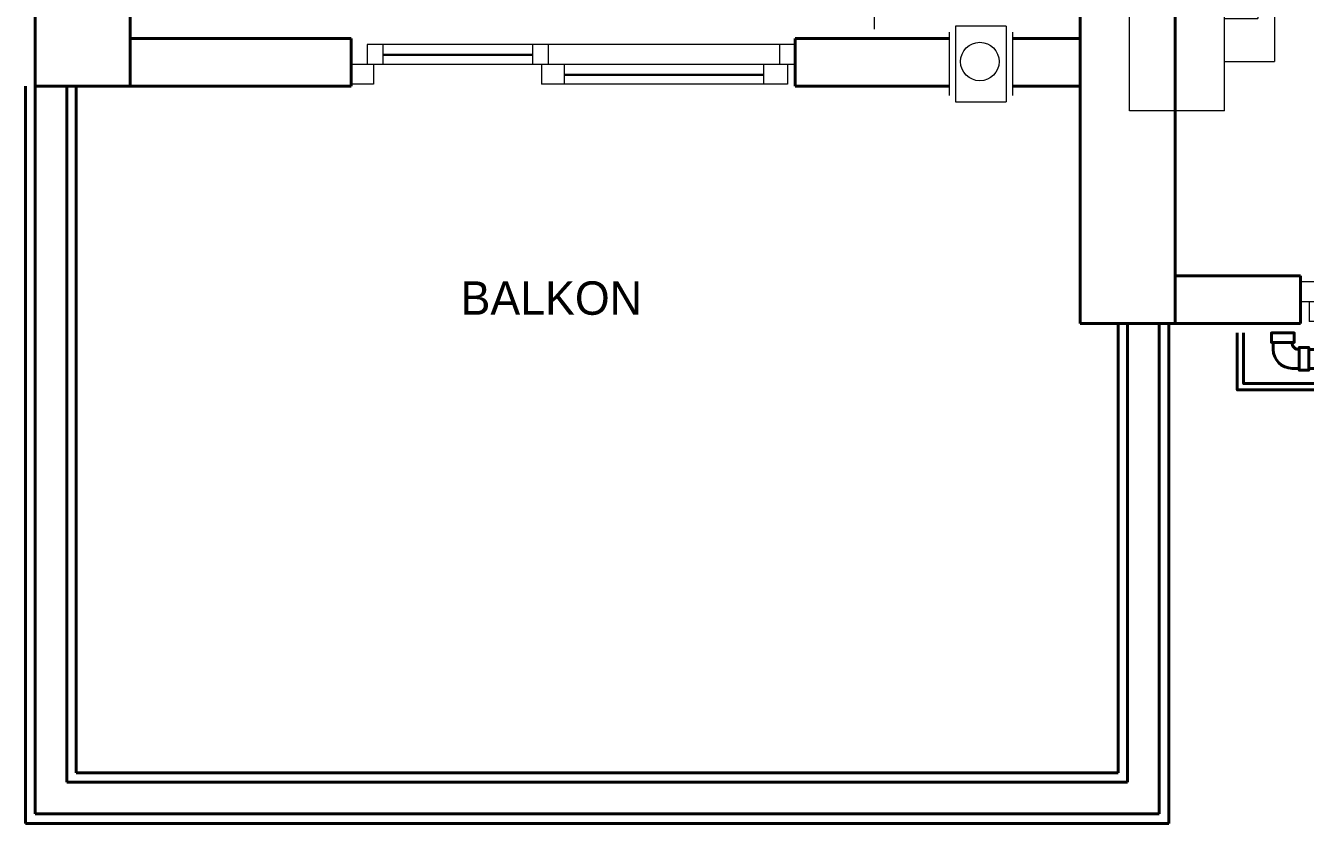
# Model space of a CAD drawing. Header units: millimetres. Extents: x 0 to 2111, y 0 to 1407.
# Drawn here: x 1397.6 to 1801.8, y 18.7 to 270.9 of the extents above; entities that cross this region are included whole.
import ezdxf

# ---------------------------------------------------------------- set-up
doc = ezdxf.new("R2010")
doc.units = ezdxf.units.MM
for name, color, linetype, lineweight in [('cam', 130, 'Continuous', 5), ('duvar_40', 255, 'Continuous', 40), ('TEF', 252, 'Continuous', 13), ('tefriş-mobilyaaa', 250, 'Continuous', 15), ('yazı', 255, 'Continuous', 20)]:
    doc.layers.add(name, color=color, linetype=linetype, lineweight=lineweight)
doc.layers.add('PENCERE', color=134, linetype='Continuous')
doc.styles.get("Standard").update_dxf_attribs({"font": 'EtrFont'})

# ---------------------------------------------------------------- blocks, each defined once
blk = doc.blocks.new('a5')
at = {"layer": 'cam'}
for p, q in [((1557.687685, 261.717648), (1510.468406, 261.704386)), ((1557.687685, 261.343748), (1510.468406, 261.330486)), ((1630.687685, 255.420948), (1567.687685, 255.420948)), ((1630.687685, 255.065748), (1567.687685, 255.065748))]:
    blk.add_line(p, q, dxfattribs=at)
at = {"layer": 'duvar_40'}
for p, q in [((1500.468406, 251.717869), (1500.468406, 266.717869)), ((1640.686685, 266.717869), (1640.686685, 251.717869))]:
    blk.add_line(p, q, dxfattribs=at)
at = {"layer": 'PENCERE', "color": 134, "linetype": 'Continuous', "lineweight": 18}
for p, q in [((1510.468406, 264.829386), (1505.468406, 264.829386)), ((1505.468406, 264.829386), (1505.468406, 258.579386)), ((1557.687685, 264.842648), (1510.468406, 264.829386)), ((1510.468406, 264.829386), (1510.468406, 261.704386)), ((1510.468406, 264.829386), (1510.468406, 258.579386)), ((1562.687685, 264.842648), (1557.687685, 264.842648)), ((1557.687685, 264.842648), (1557.687685, 261.717648)), ((1557.687685, 264.842648), (1557.687685, 258.592648)), ((1635.687685, 264.842648), (1562.687685, 264.842648)), ((1562.687685, 264.842648), (1562.687685, 258.592648)), ((1635.687685, 264.842648), (1635.687685, 258.592648)), ((1640.687685, 264.842648), (1635.687685, 264.842648)), ((1640.687685, 264.842648), (1640.687685, 258.592648)), ((1510.468406, 261.704386), (1510.468406, 261.330486)), ((1510.468406, 261.330486), (1510.468406, 258.579386)), ((1557.687685, 261.717648), (1557.687685, 261.343748)), ((1557.687685, 261.343748), (1557.687685, 258.592648)), ((1505.468406, 258.579386), (1500.468406, 258.579386)), ((1500.468406, 258.579386), (1500.468406, 255.407686)), ((1500.468406, 258.579386), (1500.468406, 252.329386)), ((1500.468406, 255.407686), (1500.468406, 255.052486)), ((1500.468406, 255.052486), (1500.468406, 252.329386)), ((1510.468406, 258.579386), (1505.468406, 258.579386)), ((1507.527306, 258.579386), (1507.527306, 252.329386)), ((1557.687685, 258.592648), (1510.468406, 258.579386)), ((1562.687685, 258.592648), (1557.687685, 258.592648)), ((1560.543285, 258.592648), (1560.543285, 252.342648)), ((1567.687685, 258.592648), (1562.687685, 258.592648)), ((1630.687685, 258.592648), (1567.687685, 258.592648)), ((1567.687685, 258.592648), (1567.687685, 255.420948)), ((1567.687685, 258.592648), (1567.687685, 252.342648)), ((1567.687685, 255.420948), (1567.687685, 255.065748)), ((1567.687685, 255.065748), (1567.687685, 252.342648)), ((1635.687685, 258.592648), (1630.687685, 258.592648)), ((1630.687685, 258.592648), (1630.687685, 255.420948)), ((1630.687685, 258.592648), (1630.687685, 252.342648)), ((1630.687685, 255.420948), (1630.687685, 255.065748)), ((1630.687685, 255.065748), (1630.687685, 252.342648)), ((1640.687685, 258.592648), (1635.687685, 258.592648)), ((1638.199585, 258.592648), (1638.199585, 252.342648)), ((1507.527306, 252.329386), (1500.468406, 252.329386)), ((1567.687685, 252.342648), (1560.543285, 252.342648)), ((1630.687685, 252.342648), (1567.687685, 252.342648)), ((1638.199585, 252.342648), (1630.687685, 252.342648))]:
    blk.add_line(p, q, dxfattribs=at)
blk = doc.blocks.new('a6')
at = {"layer": 'cam'}
for p, q in [((1965.259948, 186.71794), (1875.259948, 186.71794)), ((1965.259948, 186.34404), (1875.259948, 186.34404)), ((1865.259948, 180.42124), (1810.259948, 180.42124)), ((1865.259948, 180.06604), (1810.259948, 180.06604)), ((2030.259948, 180.42124), (1975.259948, 180.42124)), ((2030.259948, 180.06604), (1975.259948, 180.06604))]:
    blk.add_line(p, q, dxfattribs=at)
at = {"layer": 'duvar_40'}
for p, q in [((1800.258948, 191.71794), (1800.258948, 176.71794)), ((2040.258948, 176.71794), (2040.258948, 191.71794))]:
    blk.add_line(p, q, dxfattribs=at)
at = {"layer": 'duvar_40', "flags": 128}
for points in [[(1780.258948, 173.71794), (1780.258948, 155.71794), (2060.258948, 155.71794), (2060.258948, 173.71794)], [(1782.258948, 173.71794), (1782.258948, 157.71794), (2040.258948, 157.71794), (2058.258948, 157.71794), (2058.258948, 173.71794)], [(1791.658948, 170.71794), (1791.058948, 170.71794), (1791.058948, 173.71794), (1798.258948, 173.71794), (1798.258948, 170.71794), (1791.658948, 170.71794), (1791.058948, 170.71794)], [(1791.658948, 170.71794), (1791.658948, 168.525557)], [(1791.658948, 170.71794), (1797.658948, 170.71794)], [(2048.858948, 170.71794), (2049.458948, 170.71794), (2049.458948, 173.71794), (2042.258948, 173.71794), (2042.258948, 170.71794), (2048.858948, 170.71794), (2049.458948, 170.71794)], [(2048.858948, 170.71794), (2042.858948, 170.71794)], [(2048.858948, 170.71794), (2048.858948, 168.525557)], [(1799.851331, 162.525557), (1799.851331, 161.925557), (1802.851331, 161.925557), (1802.851331, 169.125557), (1799.851331, 169.125557), (1799.851331, 162.525557), (1799.851331, 161.925557)], [(1799.851331, 162.525557), (1799.851331, 168.525557)], [(2037.666565, 168.525557), (1802.851331, 168.525557)], [(2040.666565, 162.525557), (2040.666565, 161.925557), (2037.666565, 161.925557), (2037.666565, 169.125557), (2040.666565, 169.125557), (2040.666565, 162.525557), (2040.666565, 161.925557)], [(2040.666565, 162.525557), (2040.666565, 168.525557)], [(1797.658948, 162.525557), (1799.851331, 162.525557)], [(1797.658948, 162.525557), (1799.851331, 162.525557)], [(1798.043714, 162.525557), (1799.851331, 162.525557)], [(1798.043714, 162.525557), (1799.851331, 162.525557)], [(2037.666565, 162.525557), (1802.851331, 162.525557)], [(2042.858948, 162.525557), (2040.666565, 162.525557)], [(2042.474181, 162.525557), (2040.666565, 162.525557)]]:
    blk.add_lwpolyline(points, dxfattribs=at)
at = {"layer": 'duvar_40'}
for centre, radius, start, end in [((1799.658948, 170.525557), 2, 174.48009, 275.51991), ((1799.658948, 170.525557), 2, 174.48009, 275.51991), ((2040.858948, 170.525557), 2, 264.48009, 5.51991), ((1797.658948, 168.525557), 6, 180, 270), ((2042.858948, 168.525557), 6, 270, 0)]:
    blk.add_arc(centre, radius, start, end, dxfattribs=at)
at = {"layer": 'PENCERE', "color": 134, "linetype": 'Continuous', "lineweight": 18}
for p, q in [((1800.259948, 189.84294), (1800.259948, 183.59294)), ((1805.259948, 189.84294), (1800.259948, 189.84294)), ((1870.259948, 189.84294), (1805.259948, 189.84294)), ((1805.259948, 189.84294), (1805.259948, 183.59294)), ((1875.259948, 189.84294), (1870.259948, 189.84294)), ((1870.259948, 189.84294), (1870.259948, 183.59294)), ((1965.259948, 189.84294), (1875.259948, 189.84294)), ((1875.259948, 189.84294), (1875.259948, 186.71794)), ((1875.259948, 189.84294), (1875.259948, 183.59294)), ((1875.259948, 186.71794), (1875.259948, 186.34404)), ((1875.259948, 186.34404), (1875.259948, 183.59294)), ((1970.259948, 189.84294), (1965.259948, 189.84294)), ((1965.259948, 189.84294), (1965.259948, 186.71794)), ((1965.259948, 189.84294), (1965.259948, 183.59294)), ((1965.259948, 186.71794), (1965.259948, 186.34404)), ((1965.259948, 186.34404), (1965.259948, 183.59294)), ((2035.259948, 189.84294), (1970.259948, 189.84294)), ((1970.259948, 189.84294), (1970.259948, 183.59294)), ((2035.259948, 189.84294), (2035.259948, 183.59294)), ((2040.259948, 189.84294), (2035.259948, 189.84294)), ((2040.259948, 189.84294), (2040.259948, 183.59294)), ((1805.259948, 183.59294), (1800.259948, 183.59294)), ((1802.971848, 183.59294), (1802.971848, 177.34294)), ((1810.259948, 183.59294), (1805.259948, 183.59294)), ((1865.259948, 183.59294), (1810.259948, 183.59294)), ((1810.259948, 183.59294), (1810.259948, 180.42124)), ((1810.259948, 183.59294), (1810.259948, 177.34294)), ((1870.259948, 183.59294), (1865.259948, 183.59294)), ((1865.259948, 183.59294), (1865.259948, 180.42124)), ((1865.259948, 183.59294), (1865.259948, 177.34294)), ((1875.259948, 183.59294), (1870.259948, 183.59294)), ((1872.318848, 183.59294), (1872.318848, 177.34294)), ((1965.259948, 183.59294), (1875.259948, 183.59294)), ((1901.179548, 178.86634), (1901.179548, 182.12074)), ((1901.179548, 182.12074), (1904.867948, 180.22234)), ((1940.359448, 182.80664), (1937.146348, 180.79844)), ((1940.359448, 179.07714), (1940.359448, 182.80664)), ((1970.259948, 183.59294), (1965.259948, 183.59294)), ((1968.115548, 183.59294), (1968.115548, 177.34294)), ((1975.259948, 183.59294), (1970.259948, 183.59294)), ((2030.259948, 183.59294), (1975.259948, 183.59294)), ((1975.259948, 183.59294), (1975.259948, 180.42124)), ((1975.259948, 183.59294), (1975.259948, 177.34294)), ((2035.259948, 183.59294), (2030.259948, 183.59294)), ((2030.259948, 183.59294), (2030.259948, 180.42124)), ((2030.259948, 183.59294), (2030.259948, 177.34294)), ((2040.259948, 183.59294), (2035.259948, 183.59294)), ((1810.259948, 180.42124), (1810.259948, 180.06604)), ((1810.259948, 180.06604), (1810.259948, 177.34294)), ((1865.259948, 180.42124), (1865.259948, 180.06604)), ((1865.259948, 180.06604), (1865.259948, 177.34294)), ((1882.737548, 180.22234), (1904.867948, 180.22234)), ((1904.867948, 180.22234), (1901.179548, 178.86634)), ((1961.244748, 180.79844), (1937.146348, 180.79844)), ((1937.146348, 180.79844), (1940.359448, 179.07714)), ((1975.259948, 180.42124), (1975.259948, 180.06604)), ((1975.259948, 180.06604), (1975.259948, 177.34294)), ((2030.259948, 180.42124), (2030.259948, 180.06604)), ((2030.259948, 180.06604), (2030.259948, 177.34294)), ((1810.259948, 177.34294), (1802.971848, 177.34294)), ((1865.259948, 177.34294), (1810.259948, 177.34294)), ((1872.318848, 177.34294), (1865.259948, 177.34294)), ((1975.259948, 177.34294), (1968.115548, 177.34294)), ((2030.259948, 177.34294), (1975.259948, 177.34294)), ((2037.771848, 177.34294), (2030.259948, 177.34294))]:
    blk.add_line(p, q, dxfattribs=at)
blk = doc.blocks.new('kıjul')
at = {"layer": 'tefriş-mobilyaaa'}
for p, q in [((254.124122, 45.78949), (-5.392863, 45.78949)), ((-5.392863, 15.78949), (-5.392863, 45.78949)), ((254.124122, 15.78949), (254.124122, 45.78949)), ((254.124122, 15.78949), (-5.392863, 15.78949)), ((10, 15.78949), (10, 0)), ((23.707358, 15.78949), (23.707358, 5.263163)), ((27.640273, 15.78949), (27.640273, 10.526326)), ((37.414715, 10.526326), (37.414715, 15.78949)), ((211.463689, 10.526326), (211.463689, 15.78949)), ((221.238132, 15.78949), (221.238132, 10.526326)), ((224.997527, 15.78949), (224.997527, 5.263163)), ((238.531365, 15.78949), (238.531365, 0)), ((27.640273, 10.526326), (37.414715, 10.526326)), ((221.238132, 10.526326), (211.463689, 10.526326)), ((23.707358, 5.263163), (224.997527, 5.263163)), ((10, 0), (238.531365, 0))]:
    blk.add_line(p, q, dxfattribs=at)
at = {"layer": 'tefriş-mobilyaaa', "flags": 128}
blk.add_lwpolyline([(194.619432, 36.03803), (54.619432, 36.03803), (54.619432, 31.03803), (194.619432, 31.03803)], close=True, dxfattribs=at)
blk.add_lwpolyline([(104.267761, 31.03803), (113.550339, 28.201488), (133.550078, 28.099315), (143.565273, 31.04819)], dxfattribs=at)
at = {"layer": 'tefriş-mobilyaaa'}
for centre, start, end in [((124.168716, 31.03803), 22.29601, 157.70399), ((124.619432, 31.03803), 189.83439, 352.49623)]:
    blk.add_arc(centre, 13.178991, start, end, dxfattribs=at)

msp = doc.modelspace()

# ---------------------------------------------------------------- linework, layer by layer
at = {"layer": 'duvar_40'}
for p, q in [((1400.645917, 251.717869), (1400.645917, 311.71799)), ((1430.645978, 311.71799), (1430.645978, 251.717869)), ((1730.645841, 176.71794), (1730.645841, 276.517959)), ((1760.64597, 276.517959), (1760.64597, 176.71794)), ((1430.645978, 266.717869), (1500.468406, 266.717869)), ((1640.686685, 266.717869), (1689.326868, 266.717869)), ((1709.326868, 266.717869), (1730.648511, 266.717869)), ((1397.645917, 251.717869), (1397.645917, 18.717869)), ((1430.645978, 251.717869), (1400.645917, 251.717869)), ((1400.645917, 251.717869), (1400.645917, 21.717869)), ((1400.645917, 251.717869), (1400.645917, 21.717869)), ((1410.645917, 251.717869), (1410.645917, 31.717869)), ((1413.645917, 251.717869), (1413.645917, 34.717869)), ((1430.645978, 251.717869), (1500.468406, 251.717869)), ((1640.686685, 251.717869), (1689.326868, 251.717869)), ((1709.326868, 251.717869), (1730.645841, 251.717869)), ((1800.258948, 191.71794), (1760.64597, 191.71794)), ((1760.64597, 176.71794), (1730.645841, 176.71794)), ((1742.645841, 34.717869), (1742.645841, 176.71794)), ((1745.645841, 176.71794), (1745.645841, 31.717869)), ((1745.645841, 31.717869), (1745.645841, 176.71794)), ((1755.645841, 21.717869), (1755.645841, 176.71794)), ((1758.645841, 18.717869), (1758.645841, 176.71794)), ((1800.258948, 176.71794), (1760.64597, 176.71794)), ((1413.645917, 34.717869), (1742.645841, 34.717869)), ((1410.645917, 31.717869), (1745.645841, 31.717869)), ((1400.645917, 21.717869), (1730.645841, 21.717869)), ((1400.645917, 21.717869), (1755.645841, 21.717869)), ((1397.645917, 18.717869), (1758.645841, 18.717869))]:
    msp.add_line(p, q, dxfattribs=at)
at = {"layer": 'TEF'}
for p, q in [((1665.648511, 534.514602), (1665.648511, 269.717869)), ((1689.326868, 268.717869), (1689.326868, 248.717869)), ((1691.326868, 270.717869), (1691.326868, 246.717869)), ((1707.326868, 270.717869), (1691.326868, 270.717869)), ((1707.326868, 270.717869), (1707.326868, 246.717869)), ((1709.326868, 268.717869), (1709.326868, 248.717869)), ((1691.326868, 246.717869), (1707.326868, 246.717869))]:
    msp.add_line(p, q, dxfattribs=at)
msp.add_circle((1699.005342, 259.48211), 6.089003, dxfattribs=at)

# ---------------------------------------------------------------- block references
for name in ['a5', 'a6']:
    msp.add_blockref(name, (0, 0))
at = {"layer": 'tefriş-mobilyaaa', "xscale": -1, "rotation": 90}
msp.add_blockref('kıjul', (1792.027697, 498.075991), dxfattribs=at)

# ---------------------------------------------------------------- texts
at = {"layer": 'yazı'}
msp.add_text('BALKON', height=10.560384, rotation=360, dxfattribs=at).set_placement((1535.005805, 179.462337))

doc.saveas('drawing.dxf')
